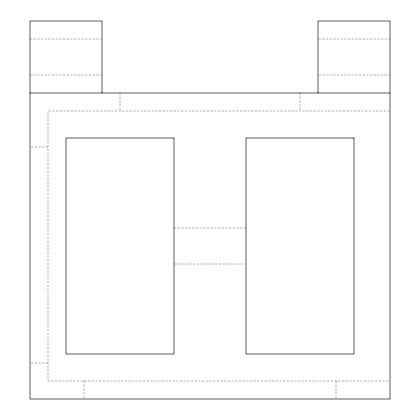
<?xml version="1.0" encoding="UTF-8"?>
<svg xmlns="http://www.w3.org/2000/svg" width="420" height="420" viewBox="0 0 420 420"><rect width="100%" height="100%" fill="white"/><g stroke="black" fill="none" stroke-linecap="round" stroke-linejoin="round"><path stroke-width="0.32" stroke-dasharray="2.1 1.58" d="M29.998 39.002L101.346 39.002M318.654 39.002L390.002 39.002M29.998 75.002L101.346 75.002M318.654 75.002L390.002 75.002M389.345 111.001L48.001 111.001L48.001 380.998L389.345 380.998M31.285 147L48.001 147M174.001 228.002L245.999 228.002M174.657 264.002L245.343 264.002M31.285 363.001L48.001 363.001M336 380.998L336 399M300.001 92.998L300.001 111.001M119.999 92.998L119.999 111.001M84 380.998L84 399"/><path stroke-width="0.63" d="M29.998 92.998L390.002 92.998M317.998 92.998L317.998 21L390.002 21L390.002 399L29.998 399L29.998 21L102.002 21L102.002 92.998M174.001 138.002L65.998 138.002L65.998 354.002L174.001 354.002L174.001 138.002M354.002 138.002L245.999 138.002L245.999 354.002L354.002 354.002L354.002 138.002"/></g></svg>
